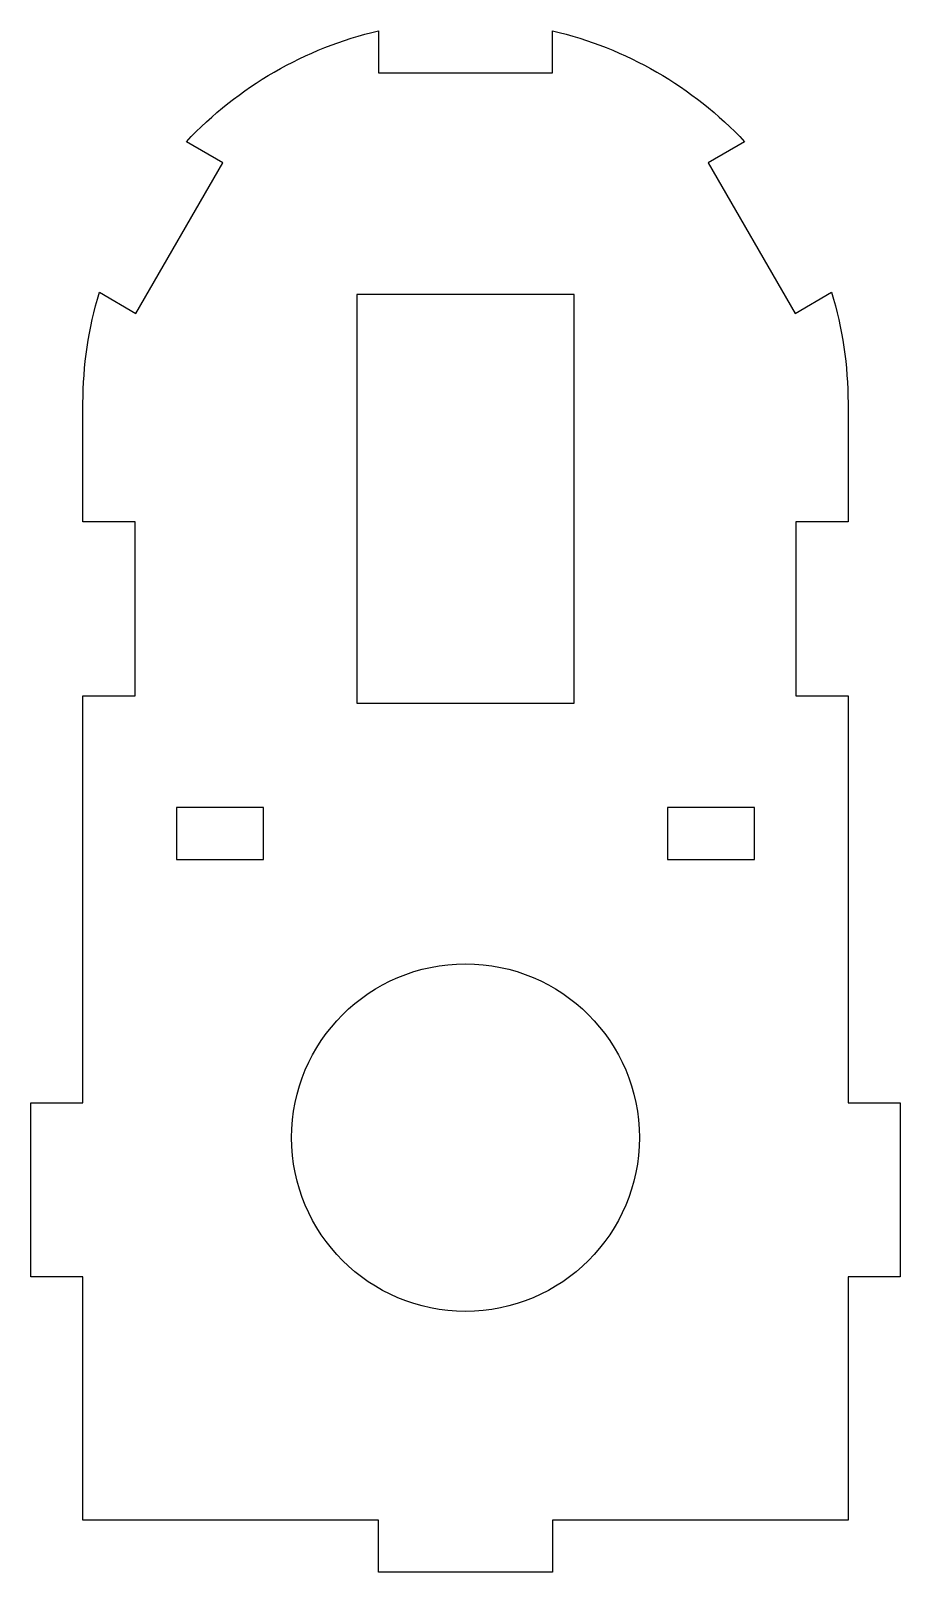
# Model space of a CAD drawing. Header units: millimetres. Extents: x -25 to 25, y -114.7 to -26.
import ezdxf

# ---------------------------------------------------------------- set-up
doc = ezdxf.new("R2010")
doc.units = ezdxf.units.MM
doc.layers.get('0').update_dxf_attribs({"linetype": 'CONTINUOUS'})

msp = doc.modelspace()

# ---------------------------------------------------------------- linework, layer by layer
msp.add_lwpolyline([(18.954, -42.291), (21.054, -41.079, -0.073714), (22, -47.461), (22, -54.291), (19, -54.291), (19, -64.291), (22, -64.291), (22, -87.711), (25, -87.711), (25, -97.711), (22, -97.711), (22, -111.711), (5, -111.711), (5, -114.711), (-5, -114.711), (-5, -111.711), (-22, -111.711), (-22, -97.711), (-25, -97.711), (-25, -87.711), (-22, -87.711), (-22, -64.291), (-19, -64.291), (-19, -54.291), (-22, -54.291), (-22, -47.461, -0.073714), (-21.054, -41.079), (-18.954, -42.291), (-13.954, -33.631), (-16.054, -32.418, -0.148233), (-5, -26.036), (-5, -28.461), (5, -28.461), (5, -26.036, -0.148233), (16.054, -32.418), (13.954, -33.631)], format="xyb", close=True)
for points in [[(-6.25, -41.211), (-6.25, -64.711), (6.25, -64.711), (6.25, -41.211)], [(-11.625, -70.711), (-16.625, -70.711), (-16.625, -73.711), (-11.625, -73.711)], [(11.625, -73.711), (16.625, -73.711), (16.625, -70.711), (11.625, -70.711)]]:
    msp.add_lwpolyline(points, close=True)
msp.add_circle((0, -89.711), 10)

doc.saveas('drawing.dxf')
